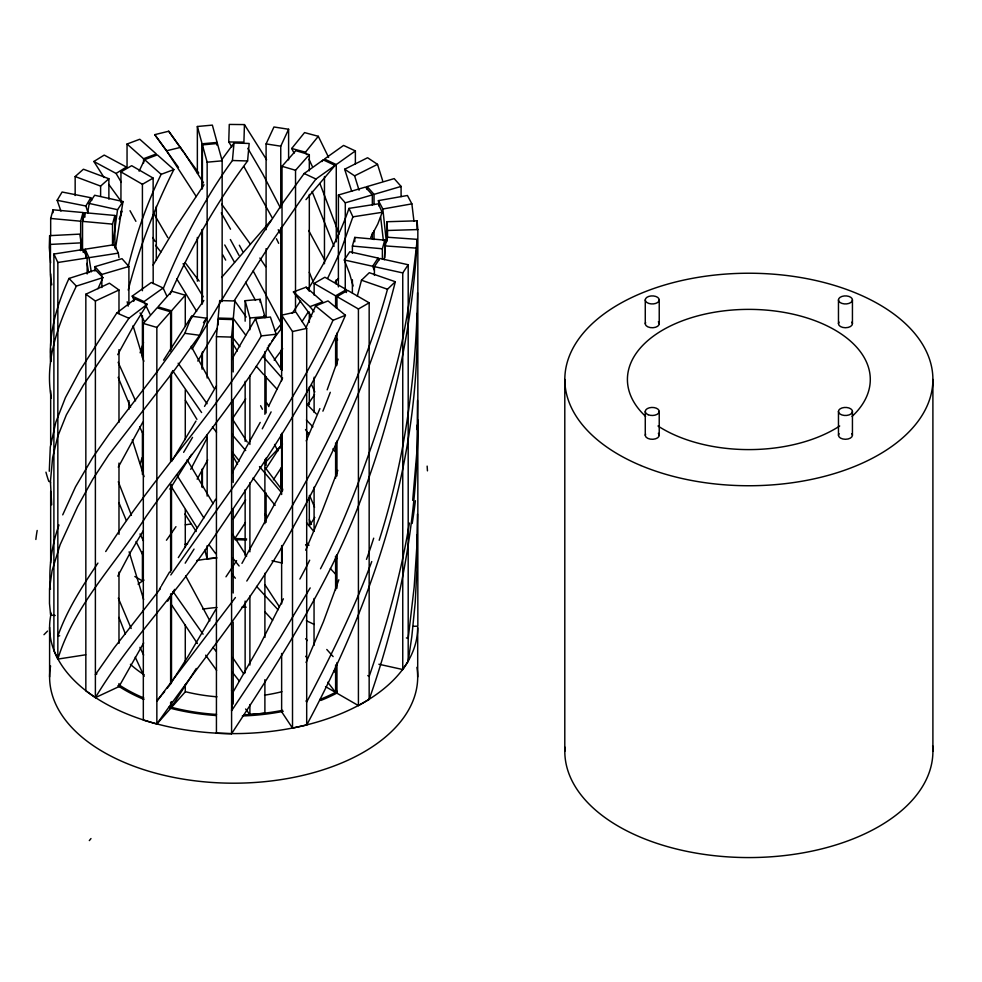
<?xml version="1.0" encoding="UTF-8"?>
<svg xmlns="http://www.w3.org/2000/svg" width="982" height="982" viewBox="0 0 982 982"><rect width="100%" height="100%" fill="white"/><g stroke="black" fill="none" stroke-linecap="round" stroke-linejoin="round"><path stroke-width="1.47" d="M245.132 672.879L245.132 601.082M245.132 555.652L245.144 489.711M245.144 441.36L245.144 381.286M245.144 321.2L245.144 300.688L260.144 299.314L264.894 316.634L249.894 317.996L245.144 300.688M295.508 311.012L295.545 170.279L309.318 154.665L295.803 150.676L282.018 166.302L282.018 370.435M314.044 645.383L314.056 598.492M314.08 531.09L314.093 487.121M314.117 412.391L314.117 377.211M314.142 295.152L314.142 283.43L324.882 277.231L346.351 289.629L346.351 292.538M345.259 290.782L345.271 261.457M345.271 258.536L345.296 202.832L338.397 195.025L365.451 187.071L372.338 194.878L372.338 205.164M352.378 292.955L352.391 279.76M352.391 253.381L352.403 246.052L354.772 237.399L384.76 240.136L384.76 257.64M417.485 514.114L416.736 548.177L414.171 587.015L408.193 638.386L406.401 637.907M417.534 292.71C416.405 376.376 404.67 460.411 379.187 540.247M231.838 146.846L228.745 141.96L229.272 124.432L244.444 124.591L266.576 159.698M244.444 124.591L243.917 142.108L228.745 141.96M386.896 241.376L387.117 237.214L417.252 239.35C412.366 331.265 391.352 422.039 357.767 507.645C326.147 588.341 278.765 661.463 231.592 733.701L216.433 733.247L216.433 336.642L218.029 319.138L233.188 319.592L233.188 371.957M80.549 250.606L81.199 242.849L79.886 234.121L49.64 235.655L49.284 247.464L50.61 262.808M387.117 237.214L385.263 245.917L384.281 259.788M417.252 239.35C411.998 285.75 406.192 332.444 393.07 377.493C386.687 400.951 379.236 424.089 371.245 447.031C356.797 488.57 340.729 529.666 320.5 568.774M49.64 235.655C51.985 251.871 48.302 268.552 51.801 284.829M163.172 288.769C181.449 243.683 203.605 199.837 232.427 160.508L234.011 143.004L249.17 143.47L247.587 160.974C216.727 202.267 190.999 247.317 170.033 294.379M231.592 733.701L231.592 337.096L233.188 319.592M233.286 318.499L234.87 300.995L219.71 300.541L218.127 318.045L233.286 318.499L245.696 335.12M112.611 245.451L117.558 209.718L122.996 201.543L94.653 195.258L89.215 203.446L87.631 212.873M412.698 500.415L417.043 449.928L417.51 400.435M115.422 248.827L122.996 201.543M378.88 664.237L402.755 669.528L408.193 661.352L411.839 636.336L415.202 602.715L416.933 568.873L417.092 534.945M409.408 523.062C400.828 575.305 386.27 626.393 369.158 676.438L367.808 675.579M128.126 266.846C135.921 234.993 146.711 203.814 161.146 174.342L173.875 169.567L157.341 154.874L144.612 159.649L139.1 171.187M357.288 296.196L361.474 280.214L369.293 272.701L395.316 281.724C373.651 369.195 335.341 451.524 291.679 529.998C253.54 599.204 202.022 659.548 156.85 724.029L143.323 720.052L143.323 323.446L157.108 307.832L170.635 311.81L170.635 351.077M128.225 290.095C138.965 248.409 154.456 207.975 173.875 169.567M395.316 281.724L387.497 289.236C358.86 394.077 304.039 489.466 246.801 581.037M50.671 235.975L50.671 218.458L53.053 209.804L83.04 212.542L83.04 219.833M80.659 241.56L80.659 221.208L83.04 212.542M82.537 250.533L82.537 221.38L84.906 212.713L114.894 215.463L114.906 246.237M112.525 244.53L112.525 224.117L114.894 215.463M382.379 259.088L382.379 248.79L384.76 240.136M370.668 237.46L377.788 223.994L382.231 212.308L378.303 203.839L348.978 208.38L352.906 216.838L341.294 249.403L327.657 278.323M140.291 463.504L142.144 457.673M140.107 352.784L143.519 342.497M58.969 524.989C51.69 545.526 48.499 567.547 50.426 589.274M348.978 208.38C339.33 236.858 324.453 263.201 308.52 288.573M338.139 359.142L327.178 389.842M338.839 579.785L323.434 621.692L306.089 662.506M336.961 662.58L336.961 693.206L358.418 705.592L369.158 699.405C400.766 609.847 417.951 514.949 417.841 419.915M337.833 470.353L322.256 510.861L305.697 550.19M119.178 219.035L122.099 211.265M371.736 561.569C353.815 610.031 330.688 656.344 306.691 702.032L306.003 700.915M62.725 514.863L75.479 486.912L92.86 457.293L109.53 433.528L157.157 371.662L180.897 339.036L184.849 333.303L191.674 316.229L206.465 318.205L199.641 335.279L175.385 368.901L108.707 454.899L92.75 479.265L77.615 506.577L60.135 544.679L52.071 570.751L49.542 588.721L49.493 603.537L50.671 615.063L55.176 615.481M319.899 408.586L306.212 440.93M98.004 288.696L102.901 277.611L95.549 269.94L68.998 278.434C57.03 304.371 48.572 332.824 50.634 361.646M118.982 313.27L118.982 289.997L109.432 283.197L85.839 294.219L85.839 690.825L95.389 697.637C128.9 641.627 175.508 595.031 211.523 540.714C260.488 468.328 310.693 395.881 345.431 315.283L328.013 300.922L315.578 305.954L305.881 327.927M345.431 315.283L332.996 320.316C291.323 412.452 228.303 492.412 170.819 574.949M266.097 229.714L266.097 143.912L273.953 126.985L288.61 129.256L288.61 159.87M280.754 207.423L280.754 146.183L288.61 129.256M102.901 277.611L76.351 286.106C59.804 320.635 43.969 358.97 51.334 398.017M283.405 598.799L259.432 646.009L233.188 691.905L231.592 710.747L279.956 638.018L310.189 587.911M282.607 377.972L268.896 405.64M190.729 469.31L207.276 437.751M117.803 576.152L130.176 552.768L143.274 530.722M266.588 515.255L266.097 516.225L264.772 513.832M117.717 354.674L132.288 328.16L147.214 304.26L135.099 298.982L116.821 312.976L79.91 370.533L65.413 397.649L55.851 422.15L50.291 446.933L49.284 471.262M281.638 653.447L281.638 711.766L292.513 728.128L306.691 724.998C374.4 598.959 421.057 457.968 416.847 313.491M282.828 489.171L241.953 563.373M260.218 422.432L232.096 472.686M118.294 467.162L142.807 422.162M197.149 479.191L207.718 459.883M153.118 265.103L175.631 227.468L204.01 184.776M143.667 642.964L118.982 686.602L95.389 697.637L95.389 301.032L85.839 294.219M215.659 609.638L187.893 656.676L168.916 686.246M159.44 589.261L161.085 586.414M192.055 349.162L255.553 244.162L283.737 201.617L304.175 173.507L323.274 159.894L335.071 165.406L305.991 199.616M197.787 361.045L217.427 328.111M216.457 385.816L204.526 406.388M231.592 359.694L255.529 318.696L270.418 317.026L276.212 334.224C238.749 399.097 188.912 455.366 146.072 516.532C116.036 563.484 74.472 604.765 57.84 659.094L85.692 654.785M161.637 585.468L169.555 572.003M195.946 421.069L171.825 461.172M167.689 601.18L174.649 589.372M60.945 211.118L57.152 200.303L62.099 192.018L90.798 197.726L91.694 200.402M87.963 212.652L85.864 206.011L90.798 197.726M255.529 318.696L261.31 335.905C216.015 412.415 153.352 476.577 105.712 551.54M191.564 454.396L169.935 489.134M163.564 360.173L191.674 316.229M196.314 668.447L170.635 708.415L156.85 724.029L156.85 327.423L170.635 311.81M234.391 300.467L271.204 242.763L308.814 188.458L315.971 179.031L335.071 165.406M178.319 557.604L215.635 499.249M308.274 311.92L301.99 321.593M314.841 517.416L309.379 525.775M133.577 301.351L135.099 298.982M232.28 418.97L245.721 398.864M233.274 519.061L245.647 499.936M281.674 444.502L266.036 468.561M281.466 467.395L273.389 479.793M245.426 522.547L234.784 538.664M300.627 300.811L292.219 313.27M353.09 286.007L349.641 273.733L344.301 259.972L349.739 251.785L378.082 258.07L378.892 260.095M374.387 270.246L372.644 266.257L378.082 258.07M374.412 275.39L374.412 266.65L379.85 258.462L408.193 264.747L408.193 661.352M402.755 669.528L402.755 272.922L408.193 264.747M147.214 304.26L128.949 318.254L83.298 385.312L66.334 414.92L57.766 436.352L52.635 457.551L50.426 481.585L51.69 504.846M307.931 404.474L314.547 394.604M97.918 563.091C82.402 586.131 67.071 609.748 57.84 636.127L59.681 635.771M189.416 320.979L190.766 318.99M203.446 322.673L206.465 318.205M191.441 317.996L203.851 300.467M235.41 597.522L156.85 701.062L161.195 695.772M221.601 159.943L234.011 143.004M281.846 327.853L271.719 341.49M282.718 348.708L274.15 360.148M268.258 346.094L270.001 343.786M160.324 588.746L114.072 647.96L95.389 674.671L96.887 673.898M321.973 161.564L323.274 159.894M294.072 153.167L291.715 148.491L304.555 132.595L318.303 136.302L328.602 157.402M306.642 154.555L305.476 152.185L318.303 136.302M221.601 277.476L271.363 220.078M167.198 688.37L168.057 687.314M164.632 691.549L162.055 694.716M275.255 331.143L281.085 324.22M171.494 310.828L185.279 295.214L171.752 291.237L157.967 306.85L171.494 310.828L171.494 348.745M338.483 278.336L334.948 282.251M265.656 462.154L282.509 444.06M307.341 434.572L309.293 432.546M75.16 195.528L75.16 176.551L83.421 169.211L108.879 178.749L108.879 199.162M100.618 196.29L100.618 186.101L108.879 178.749M134.129 300.345L132.226 296.11L151.326 282.485L163.122 287.996L166.793 295.999M132.226 296.11L144.023 301.621L163.122 287.996M336.261 164.559L355.374 150.933L343.577 145.422L324.465 159.035L336.261 164.559L336.261 241.83M93.867 161.49L104.215 155.082L126.42 167.038L116.072 173.446L93.867 161.49L104.08 177.546M120.946 202.501L120.946 171.887L131.674 165.688L153.143 178.086L153.18 283.626M120.946 171.887L142.415 184.285L153.143 178.086M314.142 283.43L335.611 295.827L346.351 289.629M336.961 308.262L336.961 296.601L347.689 290.402L369.158 302.8L369.158 699.405M336.961 296.601L358.418 308.986L369.158 302.8M351.728 191.33L344.657 169.235L367.575 157.734L377.53 164.35L382.649 180.7M344.657 169.235L354.612 175.852L377.53 164.35M95.389 301.032L118.982 289.997M127.046 144.023L139.775 139.248L156.31 153.953L143.581 158.728L127.046 144.023L127.046 167.382M293.422 291.936L306.151 287.174L322.685 301.867L309.956 306.642L293.422 291.936L311.699 316.572M94.947 271.044L94.947 266.638L122.001 258.683L128.9 266.49L128.9 304.395M367.145 189.477L367.145 186.568L394.187 178.614L401.086 186.42L401.086 196.621M94.947 266.638L101.846 274.444L128.9 266.49M345.296 202.832L372.338 194.878M367.145 186.568L374.032 194.375L401.086 186.42M178.515 167.406L154.751 134.657L168.72 131.232L184.174 152.64L203.495 182.799M154.751 134.657L166.609 150.786L180.578 147.361M281.638 380.783L281.638 315.161L295.815 312.018L306.691 328.393L306.691 724.998M281.638 315.161L292.513 331.523L306.691 328.393M379.175 206.097L378.401 200.623L407.432 195.492L411.875 203.875L413.938 221.11M378.401 200.623L382.845 209.006L411.875 203.875M53.9 254.031L57.84 262.489L57.84 659.094L53.9 650.636L53.9 254.031L83.224 249.489L87.153 257.959L87.153 273.953M86.195 257.444L85.066 249.207L114.391 244.665L118.319 253.135L118.969 257.603M57.84 262.489L87.153 257.959M85.066 249.207L88.994 257.665L118.319 253.135M352.906 216.838L382.231 212.308M261.31 335.905L276.212 334.224M197.357 173.2L197.357 126.494L212.358 125.119L217.096 142.427L217.096 145.348M197.357 126.494L202.108 143.802L217.096 142.427M202.402 188.63L202.402 144.882L217.403 143.507L222.153 160.827L222.153 301.56M202.402 144.882L207.153 162.19L222.153 160.827M204.784 550.141L207.153 558.795L216.187 557.972M245.61 709.004L249.894 714.601L264.894 713.239L264.894 679.691M50.966 244.383L81.199 242.849M386.736 240.639L386.736 221.736L417.043 220.815L417.841 229.567L417.841 626.172L413.299 626.307M386.736 221.736L387.522 230.488L417.841 229.567M232.427 160.508L247.587 160.974M216.433 336.642L231.592 337.096M385.263 245.917L415.398 248.053M50.671 218.458L80.659 221.208M82.537 221.38L112.525 224.117M352.403 246.052L382.379 248.79M184.849 333.303L199.641 335.279M266.097 143.912L280.754 146.183M57.152 200.303L85.864 206.011M89.215 203.446L117.558 209.718M344.301 259.972L372.644 266.257M374.412 266.65L402.755 272.922M291.715 148.491L305.476 152.185M282.018 166.302L295.545 170.279M143.323 323.446L156.85 327.423M361.474 280.214L387.497 289.236M75.16 176.551L100.618 186.101M116.821 312.976L128.949 318.254M304.175 173.507L315.971 179.031M134.841 576.508L142.415 580.89L142.415 551.724M325.508 686.602L335.611 692.433L335.611 664.937M334.261 671.43L335.611 672.289L334.285 670.681M315.578 305.954L332.996 320.316M144.612 159.649L161.146 174.342M306.863 404.167L316.265 413.888M68.998 278.434L76.351 286.106M306.372 419.989L312.902 426.839M305.648 638.754L307.341 640.546M278.041 609.761L256.548 586.389M277.108 389.289L264.367 375.394M330.357 568.553L335.427 574.016M272.64 620.243L265.066 611.982M281.257 377.149L263.286 356.797M263.446 374.363L256.277 366.249M305.672 656.258L307.317 658.124M307.157 543.23L308.986 545.292M335.488 556.733L337.059 558.549M245.696 450.554L231.642 434.044M259.481 466.585L281.208 492.252M332.923 448.86L336.335 452.911M335.77 337.771L337.636 339.968M313.675 531.274L306.544 522.719M235.336 578.214L231.642 573.77M275.144 505.349L253.025 478.001M314.08 311.736L309.956 306.642M239.117 565.988L232.697 557.96M239.903 346.683L231.421 335.93M239.313 460.975L232.034 451.916M155.573 245.291L160.888 251.969M327.779 682.257L335.611 692.433M239.436 681.226L232.329 672.191M306.151 287.174L307.427 288.794M185.23 262.734L199.174 281.073M216.519 432.227L212.431 426.925M207.092 403.725L178.147 363.23M213.008 647.334L215.856 651.041M308.053 289.604L309.305 291.237M282.644 490.73L265.459 467.911M215.672 553.652L209.326 545.145M231.543 690.456L233.323 692.826M121.559 201.961L108.818 184.456M203.065 634.188L173.053 591.594M198.745 173.004L184.432 153.413M201.605 412.538L172.587 370.582M221.723 204.231L250.398 244.211M216.629 670.362L205.655 655.19M183.622 152.296L168.72 131.232M234.87 300.995L246.2 317.026M243.732 673.824L232.648 657.559M197.407 643.517L171.715 605.035M166.609 150.786L196.29 196.584M196.977 527.653L170.5 485.341M259.874 258.045L265.631 266.674M267.239 347.959L281.441 369.428M247.268 442.084L232.194 418.713M203.888 517.98L176.576 474.65M305.598 544.642L307.035 546.814M196.216 531.532L184.923 513.991M279.256 606.63L264.919 584.658M232.759 534.515L246.642 556.18M305.537 429.527L308.52 434.24M196.633 311.319L176.797 278.925M213.168 503.668L187.108 459.772M232.427 343.123L237.325 351.04M203.164 296.773L183.094 263.655M185.402 400.3L196.928 419.363M247.783 148.307L262.759 173.986L280.422 207.877M116.072 173.446L121.338 182.394M244.039 166.78L272.333 218.065M167.824 237.669L153.683 213.389M209.878 620.845L185.623 575.857M221.294 212.873L230.525 229.211M213.843 388.013L191.183 346.302M152.824 237.534L155.07 241.474M224.755 244.96L234.538 262.354M308.679 230.5L324.465 259.702M232.427 455.206L237.521 464.4M245.561 282.239L255.529 300.394M239.338 245.218L242.787 251.588M263.802 315.553L264.98 317.738M253.172 270.934L281.269 323.643M266.969 403.025L268.835 406.622M143.016 555.37L136.032 541.524M144.231 321.224L140.082 312.927M143.433 540.861L140.009 533.962M278.225 229.727L279.956 233.176M274.567 444.429L277.845 451.033M150.025 314.215L144.023 301.621M143.433 434.682L139.665 426.925M135.553 400.852L118.135 362.297M143.642 655.068L139.923 647.359M144.133 676.303L135.234 657.142M308.949 159.28L312.337 166.449M311.675 384.919L314.805 391.941M131.171 628.48L118.294 598.087M130.569 407.26L118.135 377.309M312.031 191.392L334.064 246.298M131.441 515.28L118.306 481.732M126.285 520.448L118.883 502.588M309.404 519.674L311.441 524.413M319.899 183.474L339.097 233.962M309.575 495.321L314.571 507.252M309.281 272.26L313.233 281.944M125.401 633.979L118.969 617.433M143.642 599.499L129.121 551.798M144.059 476.626L132.288 439.752M143.838 361.302L133.061 325.705M354.612 175.852L359.068 190.238M127.181 301.781L128.176 306.139M91.277 271.83L88.994 257.665M88.662 272.726L87.091 263.336M50.242 481.045L50.524 483.021M114.391 244.665L114.771 247.636M382.845 209.006L386.405 242.186M380.648 217.083L383.373 240.565M932.9 379.482L932.9 751.304M852.437 299.915A6.984 4.026 0 0 1 841.955 303.413A6.984 4.026 0 0 1 841.955 296.429A6.984 4.026 0 0 1 852.437 299.915L852.437 323.716M852.437 411.458A6.984 4.026 0 0 1 841.955 414.956A6.984 4.026 0 0 1 841.955 407.972A6.984 4.026 0 0 1 852.437 411.458L852.437 435.259M838.468 299.915L838.468 323.716M838.468 411.458L838.468 435.259M659.229 299.915A6.984 4.026 0 0 1 648.758 303.413A6.984 4.026 0 0 1 648.758 296.429A6.984 4.026 0 0 1 659.229 299.915L659.229 323.716M659.229 411.458L659.229 435.259M645.272 299.915L645.272 323.716M645.272 411.458L645.272 435.259M564.797 379.482L564.797 751.304M417.694 676.942L417.694 627.363A184.051 106.265 0 0 1 221.772 733.394A184.051 106.265 0 0 1 51.125 613.676M417.043 220.815L417.043 229.579M417.043 322.992L417.043 328.823M417.043 425.157L417.043 429.539M417.043 544.838L417.043 547.76M387.522 230.488L387.522 237.779M374.032 194.375L374.032 204.587M374.032 230.831L374.032 239.583M372.338 233.115L372.338 238.994M358.418 308.986L358.418 705.592M355.374 150.933L355.374 164.055M354.772 237.399L354.772 241.768M338.397 195.025L338.397 286.879M336.961 333.045L336.961 365.132M336.961 440.955L336.961 475.951M336.961 554.683L336.961 588.218M336.261 279.747L336.261 284.117M335.611 295.827L335.611 307.587M335.611 335.525L335.611 366.409M335.611 442.882L335.611 478.173M335.611 556.119L335.611 589.937M324.465 176.49L324.465 263.753M309.318 154.665L309.318 170.831M309.318 194.362L309.318 288.487M309.318 312.006L309.318 322.305M309.318 387.006L309.318 404.658M309.318 495.836L309.318 525.247M292.513 331.523L292.513 728.128M282.018 434.584L282.018 488.545M282.018 546.864L282.018 562.907M281.638 433.271L281.638 494.511M281.638 545.55L281.638 603.869M280.754 227.836L280.754 328.442M280.754 350.316L280.754 369.269M280.754 434.891L280.754 448.013M280.754 468.426L280.754 488.84M266.097 248.63L266.097 316.977M266.097 376.609L266.097 412.968M266.097 458.054L266.097 465.321M266.097 492.952L266.097 522.301M264.894 351.617L264.894 414.318M264.894 459.527L264.894 523.676M264.894 573.255L264.894 637.416M260.144 299.314L260.144 302.235M249.894 317.996L249.894 329.768M249.894 375.357L249.894 444.465M249.894 482.702L249.894 551.823M249.894 595.939L249.894 665.059M249.894 704.536L249.894 714.601M233.188 399.588L233.188 482.481M233.188 508.664L233.188 593.018M233.188 622.097L233.188 704.057M218.029 319.138L218.029 324.968M207.153 162.19L207.153 377.996M207.153 434.866L207.153 496.106M207.153 545.673L207.153 558.795M202.402 229.457L202.402 303.819M202.402 351.937L202.402 367.968M202.402 468.586L202.402 487.538M202.108 143.802L202.108 188.888M202.108 229.604L202.108 303.782M202.108 353.225L202.108 369.22M202.108 469.568L202.108 487.023M197.357 237.411L197.357 281.196M185.279 295.214L185.279 325.828M185.279 389.989L185.279 439.568M185.279 509.56L185.279 547.465M185.279 624.748L185.279 662.654M185.279 684.528L185.279 691.819L171.494 707.433L171.494 701.602M171.494 372.068L171.494 459.551M171.494 484.347L171.494 570.37M171.494 593.705L171.494 682.65M170.635 374.338L170.635 461.601M170.635 484.875L170.635 572.138M170.635 593.95L170.635 684.123M170.635 702.339L170.635 703.861M170.635 705.371L170.635 708.415M156.31 206.441L156.31 260.39M143.581 158.728L143.581 163.086M142.415 184.285L142.415 290.721M142.415 315.504L142.415 357.792M142.415 432.154L142.415 474.441M128.9 400.631L128.9 409.384M120.946 211.253L120.946 215.623M118.982 349.629L118.982 422.346M118.982 463.074L118.982 534.331M118.982 572.15L118.982 643.406M118.982 683.57L118.982 686.602M101.846 274.444L101.846 287.566M84.906 212.713L84.906 217.132M83.224 249.489L83.224 252.411M80.659 244.469L80.659 250.287M53.053 209.804L53.053 212.726M50.671 273.929L50.671 345.443M50.671 348.365L50.671 352.734M50.671 355.656L50.671 361.499M50.671 390.689L50.671 444.686M50.671 491.393L50.671 562.907M50.671 612.191L50.671 615.063M49.603 627.363L49.603 676.942M416.945 667.33A184.051 106.265 0 0 1 232.464 783.194A184.051 106.265 0 0 1 50.585 665.968M185.303 524.83A184.051 106.265 0 0 1 191.367 523.946M337.329 692.862A153.695 88.736 0 0 1 320.733 700.473M283.197 711.361A153.695 88.736 0 0 1 242.321 715.952M216.347 715.534A153.695 88.736 0 0 1 169.849 708.083M143.961 699.417A153.695 88.736 0 0 1 117.889 685.731M235.091 538.627A153.695 88.736 0 0 1 246.642 538.946M337.305 691.389A151.793 87.631 0 0 1 319.653 699.577M282.583 710.317A151.793 87.631 0 0 1 243.634 714.81M216.556 714.442A151.793 87.631 0 0 1 169.285 706.733M143.802 697.993A151.793 87.631 0 0 1 119.313 685.006M184.714 544.409A151.793 87.631 0 0 1 187.599 543.856M235.079 539.732A151.793 87.631 0 0 1 246.482 540.039M281.883 691.709A121.437 70.115 0 0 1 264.551 695.158M216.973 696.803A121.437 70.115 0 0 1 185.414 691.709M144.01 674.659A121.437 70.115 0 0 1 130.41 664.274M138.045 584.13A121.437 70.115 0 0 1 144.01 580.067M196.805 560.55A121.437 70.115 0 0 1 216.973 557.911M271.928 560.832A121.437 70.115 0 0 1 281.883 563.017M202.746 609.135A121.437 70.115 0 0 1 216.973 607.49M242.014 606.999A121.437 70.115 0 0 1 246.187 607.207M306.384 620.796A121.437 70.115 0 0 1 314.215 624.478M326.785 649.47A549.208 112.991 35 0 1 333.131 656.602M415.398 500.722A640.276 634.102 -26 0 1 412.195 523.48M427.145 466.106A640.276 581.405 -80.9 0 1 427.452 470.857M276.433 238.736A789.16 406.818 80.6 0 1 278.667 243.327M222.644 254.694A789.16 166.363 68.6 0 1 225.676 260.107M230.365 239.522A762.879 184.076 69.8 0 1 238.97 255.332M135.897 221.318A789.16 70.36 55.2 0 1 130.005 210.688M260.598 405.701A627.817 372.338 84.6 0 1 262.415 409.248M48.83 481.462A640.276 269.866 -15.5 0 1 45.958 472.17M35.868 539.474A640.276 179.964 -36.2 0 1 37.181 530.464M192.521 437.383A762.879 61.915 -63.3 0 1 183.634 452.334M47.566 631.07A640.276 28.883 -52.5 0 1 43.969 634.703M185.181 563.165A627.817 159.354 -45.7 0 1 194.043 549.098M271.118 411.888A762.879 297.791 -75.5 0 1 262.28 428.815M175.962 526.671A640.276 157.23 -65.5 0 1 166.437 540.223M90.982 838.542A627.817 11.489 -61.1 0 1 89.313 840.58M330.283 392.321A762.879 513.647 -87.7 0 1 322.906 411.163M236.588 560.624A640.276 346.216 -76.7 0 1 225.97 576.815M309.686 560.194A640.276 505.386 -88.3 0 1 299.866 579.061M373.7 538.185A640.276 607.22 72.6 0 1 366.482 559.372M932.654 745.804A184.051 106.265 0 0 1 750.039 857.568A184.051 106.265 0 0 1 564.945 747.179M645.616 416.405A121.437 70.115 0 0 1 669.834 326.245A121.437 70.115 0 0 1 827.863 326.245A121.437 70.115 0 0 1 852.094 416.405M839.708 426.004A121.437 70.115 0 0 1 657.989 426.004M851.86 433.663A6.984 4.026 0 0 1 845.453 439.285A6.984 4.026 0 0 1 839.045 433.663M851.86 322.108A6.984 4.026 0 0 1 845.453 327.743A6.984 4.026 0 0 1 839.045 322.108M658.357 321.765A6.984 4.026 0 0 1 652.944 327.73A6.984 4.026 0 0 1 645.591 322.489M658.357 433.308A6.984 4.026 0 0 1 652.944 439.273A6.984 4.026 0 0 1 645.591 434.032M640.853 465.529A184.051 106.265 0 0 0 931.918 390.455A184.051 106.265 0 0 0 673.775 282.472A184.051 106.265 0 0 0 640.853 465.529M648.157 414.723A6.984 4.026 0 0 0 659.192 411.875A6.984 4.026 0 0 0 649.397 407.788A6.984 4.026 0 0 0 648.157 414.723"/></g></svg>
